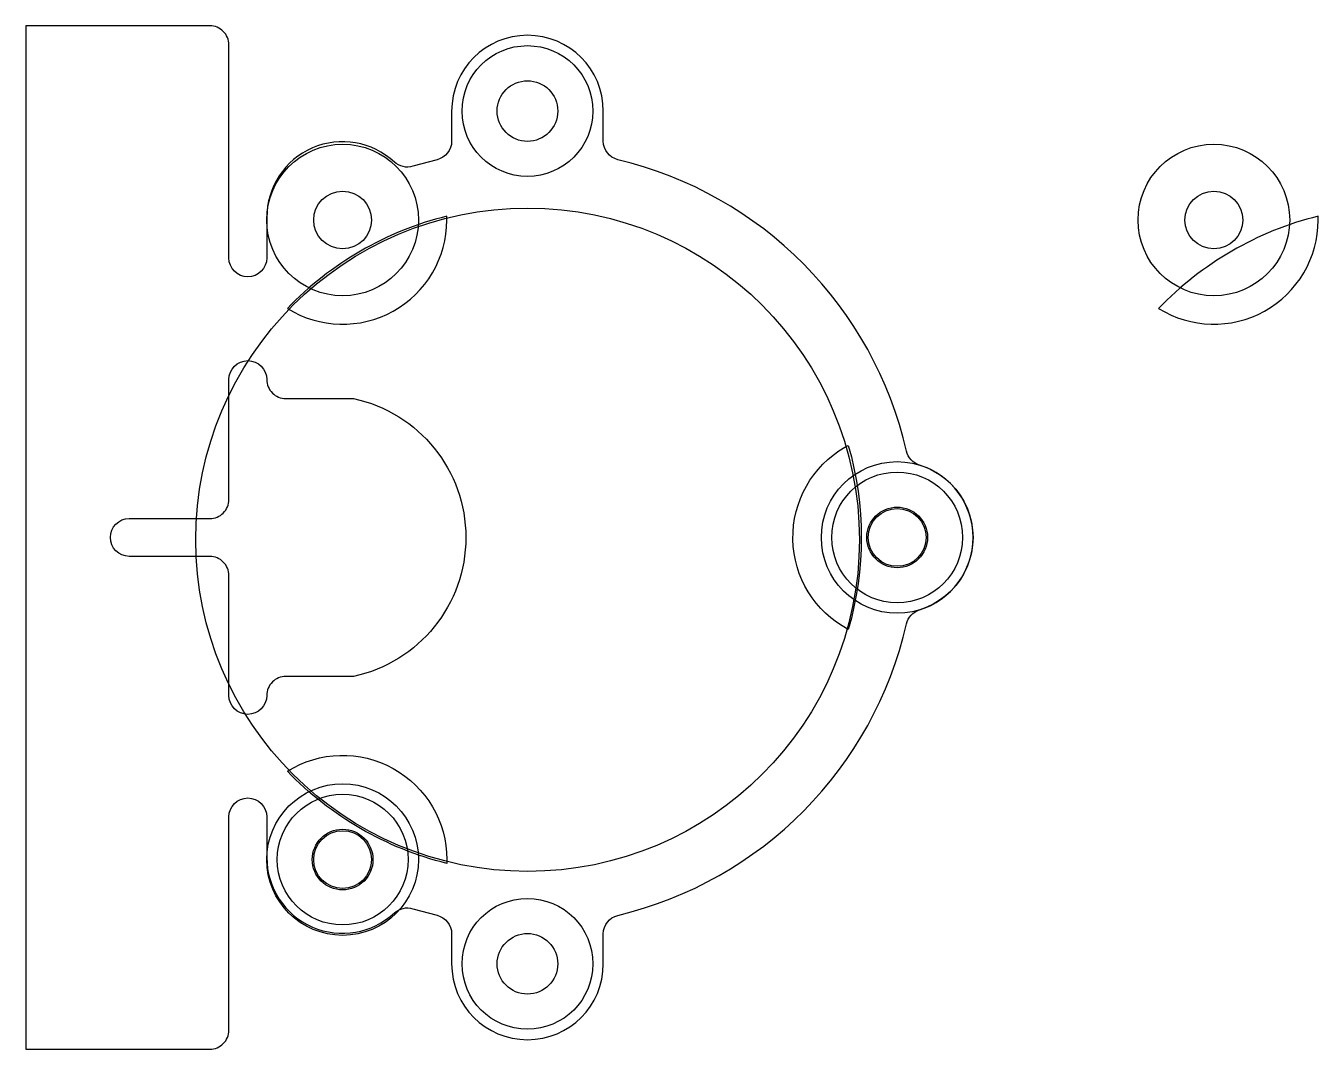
# Model space of a CAD drawing. Extents: x -7.5 to 60.7, y 8 to 62.
import ezdxf

# ---------------------------------------------------------------- set-up
doc = ezdxf.new("R2010")
doc.units = 0
for name, color, linetype in [('DISCHOLDER', 3, 'CONTINUOUS'), ('DISCHOLDERPOCKET', 254, 'CONTINUOUS'), ('PCB', 96, 'CONTINUOUS'), ('PIEZODISC', 30, 'CONTINUOUS')]:
    doc.layers.add(name, color=color, linetype=linetype)

msp = doc.modelspace()

# ---------------------------------------------------------------- linework, layer by layer
at = {"layer": 'DISCHOLDER'}
for centre, radius in [((9.205, 51.75), 4), ((55.16, 51.75), 4), ((9.205, 51.75), 1.525), ((55.16, 51.75), 1.525), ((38.455, 35), 4), ((38.455, 35), 1.525), ((9.205, 18), 4), ((9.205, 18), 1.525)]:
    msp.add_circle(centre, radius, dxfattribs=at)
at = {"layer": 'DISCHOLDERPOCKET'}
for points in [[(6.289, 47.087, 0.589183), (14.705, 51.75), (14.701, 51.951, 0.140774)], [(52.244, 47.087, 0.589183), (60.66, 51.75), (60.656, 51.951, 0.140774)], [(35.878, 30.141, -0.589183), (35.702, 39.761), (35.878, 39.859, -0.140774)], [(6.289, 22.663, -0.589183), (14.705, 18), (14.701, 17.799, -0.140774)]]:
    msp.add_lwpolyline(points, format="xyb", close=True, dxfattribs=at)
at = {"layer": 'PCB'}
msp.add_lwpolyline([(14.189, 15.059, -0.347025), (14.956, 14.086), (14.956, 12.496, 1), (22.956, 12.496), (22.956, 14.086, -0.347096), (23.723, 15.058, 0.285346), (38.943, 30.437, -0.268715), (39.625, 31.171, 0.739966), (39.625, 38.821, -0.268351), (38.943, 39.555, 0.285329), (23.723, 54.934, -0.346971), (22.956, 55.907), (22.956, 57.496, 1), (14.956, 57.496), (14.956, 55.907, -0.347025), (14.189, 54.934), (12.911, 54.585, -0.268694), (11.934, 54.809, 0.65565), (5.206, 51.884), (5.205, 49.75, -1), (3.205, 49.75), (3.206, 60.996, 0.414214), (2.206, 61.996), (-7.503, 61.996), (-7.503, 7.996), (2.206, 7.996, 0.414214), (3.206, 8.996), (3.205, 20.25, -1), (5.205, 20.25), (5.206, 18.109, 0.655628), (11.934, 15.184, -0.268561), (12.911, 15.408)], format="xyb", close=True, dxfattribs=at)
at = {"layer": 'PCB', "linetype": 'CONTINUOUS'}
msp.add_lwpolyline([(3.206, 36.996), (3.206, 43.328, -1), (5.206, 43.328, 0.414214), (6.206, 42.328), (9.785, 42.328, -0.807573), (9.785, 27.664), (6.206, 27.664, 0.414214), (5.206, 26.664, -1), (3.206, 26.664), (3.206, 32.996, 0.414214), (2.206, 33.996), (-2.045, 34, -1), (-2.045, 36), (2.206, 35.996, 0.414214)], format="xyb", close=True, dxfattribs=at)
at = {"layer": 'PCB'}
for centre, radius in [((18.955, 57.5), 3.45), ((18.955, 57.5), 1.6), ((38.455, 35), 3.45), ((38.455, 35), 1.6), ((9.205, 18), 3.45), ((9.205, 18), 1.6), ((18.955, 12.5), 3.45), ((18.955, 12.5), 1.6)]:
    msp.add_circle(centre, radius, dxfattribs=at)
at = {"layer": 'PIEZODISC'}
msp.add_circle((18.962, 34.875), 17.5, dxfattribs=at)

doc.saveas('drawing.dxf')
